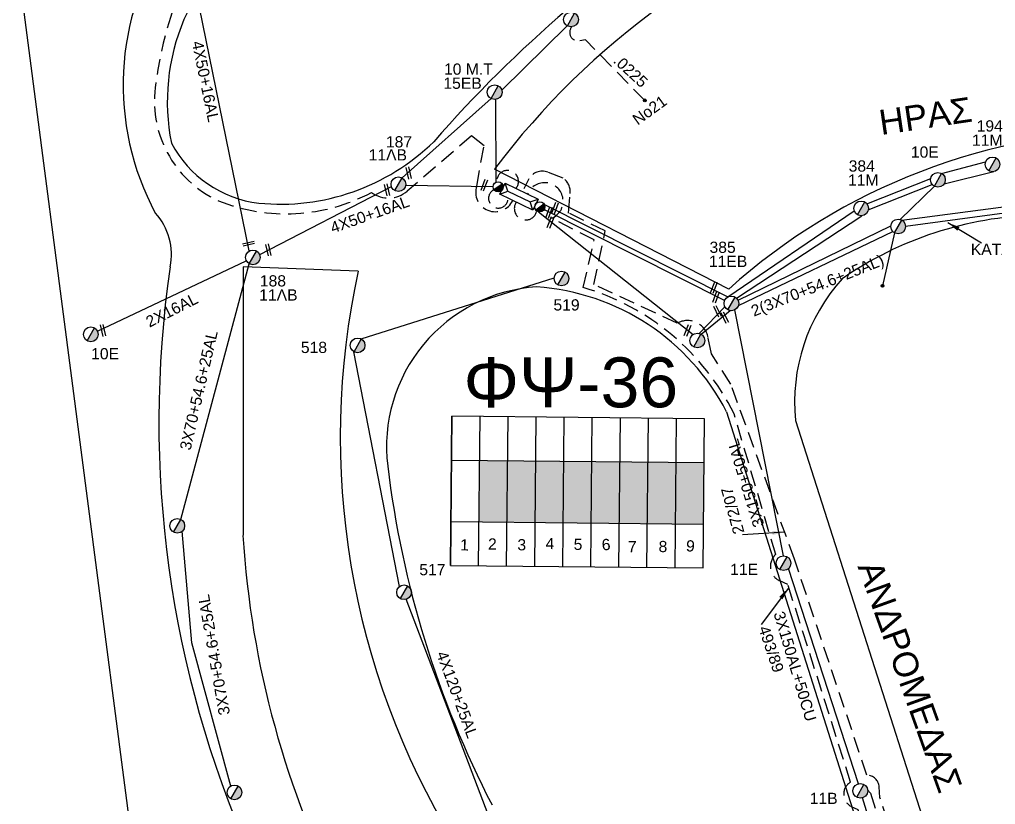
# Model space of a CAD drawing. Header units: millimetres. Extents: x 875 to 3140, y 727 to 1775.
# Drawn here: x 1412.2 to 1568.6, y 1297.2 to 1422.9 of the extents above; entities that cross this region are included whole.
import ezdxf
from ezdxf.enums import TextEntityAlignment as Align

# ---------------------------------------------------------------- set-up
doc = ezdxf.new("R2010")
doc.units = ezdxf.units.MM
doc.linetypes.add('DASHED', pattern=[19.05, 12.7, -6.35])
for name, color, linetype in [('Ασφαλειοκιβώτια Χ.Τ 9 αναχωρήσεων', 7, 'Continuous'), ('Γυμνά εναέρια ΧΤ (1Φ)   2x16AL', 7, 'Continuous'), ('Γυμνά εναέρια ΧΤ (3Φ)   4x16CU', 7, 'Continuous'), ('Γυμνά εναέρια ΧΤ και ΦΟΠ (3Φ)   4x50+16AL', 7, 'Continuous'), ('Επιγραφές - Σχήματα', 7, 'Continuous'), ('Καλώδια ΧΤ   3x150+50AL', 7, 'DASHED'), ('Καλώδια ΧΤ   3x150AL+50CU', 7, 'DASHED'), ('Καλώδια ΧΤ   4x50+13', 7, 'Continuous'), ('Μηχανική τομή', 7, 'Continuous'), ('Στύλος ΦΜ', 7, 'Continuous'), ('Στύλος ΦΜ @ 1', 7, 'Continuous'), ('Συνδέσεις', 7, 'Continuous'), ('Συνεστραμμένα ΧΤ   3x70+54.6+25AL', 7, 'SYN_LINE'), ('Συνεστραμμένα ΧΤ   4x120+25AL', 7, 'SYN_LINE'), ('Υποσταθμός εναέριος 2 στύλων', 7, 'Continuous'), ('Υποσταθμός πόλεως', 7, 'Continuous'), ('Υπόβαθρο ΔΕΗ', 7, 'Continuous'), ('Υπόγεια καλώδια Παροχών ΧΤ   .0225', 7, 'DASHED')]:
    doc.layers.add(name, color=color, linetype=linetype)
doc.styles.add('ar', font='arial.ttf')
doc.styles.get("Standard").update_dxf_attribs({"font": 'arial.ttf'})
doc.linetypes.add('SYN_LINE', pattern='A,0.5,-0.0001,["/\\/\\/\\/",Standard,S=0.1,R=0,X=0,Y=-0.05],-0.25', length=0.7501)
doc.dimstyles.new('ISO-25', dxfattribs={"dimtxt": 2.5, "dimasz": 2.5, "dimexe": 1.25, "dimexo": 0.625, "dimtad": 1, "dimtxsty": 'Standard', "dimcen": 2.5, "dimadec": 0, "dimazin": 0, "dimtfac": 1, "dimtmove": 0, "dimatfit": 3, "dimfxl": 1, "dimarcsym": 0})

# ---------------------------------------------------------------- blocks, each defined once
blk = doc.blocks.new('ΥΠΑΡΧΩΝ ΤΣΙΜΕΝΤΕΝΙΟΣ ΣΤΥΛΟΣ')
at = {"layer": 'Στύλος ΦΜ'}
blk.add_hatch(color=256, dxfattribs=at).paths.add_polyline_path([(-1.29, -2.28, 0.574793), (2.62, 0, 0.268822), (1.3, 2.27)])
blk.add_line((-1.29, -2.28), (1.3, 2.27), dxfattribs=at)
blk.add_circle((0, 0), 2.62, dxfattribs=at)
at = {"layer": 'Στύλος ΦΜ', "flags": 4}
for tag, p in [('ΑΡΙΘΜΟΣ', (-4.68, 8.05)), ('ΤΥΠΟΣ', (-4.91, 3.03))]:
    blk.add_attdef(tag, p, '', height=4, dxfattribs=at)
blk = doc.blocks.new('ΥΠΟΣΤΑΘΜΟΣ ΕΝΑΕΡΙΟΣ ΕΠΙ 2 ΣΤΥΛΩΝ')
at = {"layer": 'Υποσταθμός εναέριος 2 στύλων', "linetype": 'Continuous'}
for points in [[(-11.97, -2.11, 0.574793), (-8.45, -0.07, 0.268822), (-9.64, 1.98)], [(9.68, -2.15, 0.574793), (13.19, -0.1, 0.268822), (12.01, 1.95)]]:
    blk.add_hatch(color=256, dxfattribs=at).paths.add_polyline_path(points)
for p, q in [((-11.97, -2.11), (-9.64, 1.98)), ((9.68, -2.15), (12.01, 1.95))]:
    blk.add_line(p, q, dxfattribs=at)
for centre in [(-10.81, -0.07), (10.84, -0.1)]:
    blk.add_circle(centre, 2.36, dxfattribs=at)
at = {"layer": 'Υποσταθμός πόλεως', "linetype": 'Continuous', "ltscale": 40}
blk.add_lwpolyline([(-8.57, 2.82), (8.57, 2.82), (8.57, -2.82), (-8.57, -2.82)], close=True, dxfattribs=at)
for points in [[(-5.75, 0), (-8.57, 2.82)], [(-8.57, -2.82), (-5.75, 0)], [(-5.75, 0), (5.75, 0)], [(5.75, 0), (8.57, 2.82)], [(8.57, -2.82), (5.75, 0)]]:
    blk.add_lwpolyline(points, dxfattribs=at)
at = {"layer": 'Υποσταθμός εναέριος 2 στύλων', "ltscale": 40, "flags": 1}
for tag, p in [('ΜΕΤΑΣΧΗΜΑΤΙΣΜΟΣ', (14.09, 2.51)), ('ΙΣΧΥΣ', (14.07, -0.28)), ('ΑΡΙΘΜΟΣ', (14.19, -3))]:
    blk.add_attdef(tag, p, '', height=1.8, dxfattribs=at)
blk = doc.blocks.new('ΑΣΦΑΛΕΙΟΚΙΒΩΤΙΟ ΥΠΟΣΤΑΘΜΟΥ 9 ΑΝΑΧΩΡΗΣΕΩΝ')
at = {"layer": 'Ασφαλειοκιβώτια Χ.Τ 9 αναχωρήσεων', "ltscale": 40}
for p, q in [((-23.8, 40.36), (24.02, 40.36)), ((-9.72, 40.36), (-9.72, -40.64)), ((9.94, 40.36), (9.94, -40.64)), ((-23.8, 31.36), (24.02, 31.36)), ((-23.8, 22.36), (24.02, 22.36)), ((-23.8, 13.36), (24.02, 13.36)), ((-23.8, 4.36), (24.02, 4.36)), ((-23.8, -4.64), (24.02, -4.64)), ((-23.8, -13.64), (24.02, -13.64)), ((-23.8, -22.64), (24.02, -22.64)), ((-23.8, -31.64), (24.02, -31.64))]:
    blk.add_line(p, q, dxfattribs=at)
at = {"layer": 'Ασφαλειοκιβώτια Χ.Τ 9 αναχωρήσεων'}
blk.add_lwpolyline([(-23.8, -40.64), (24.02, -40.64), (24.02, 40.36), (-23.8, 40.36)], close=True, dxfattribs=at)
for s, rotation, p in [('1', 270, (-18.96, 37.31)), ('2', 270, (-18.6, 28.38)), ('3', 270, (-18.74, 18.97)), ('4', 270, (-18.26, 9.95)), ('5', 270, (-18.42, 0.93)), ('6', 274.9707, (-18.52, -8.21)), ('7', 270, (-19, -16.47)), ('8', 270, (-18.86, -26.29)), ('9', 266.863, (-18.5, -35))]:
    blk.add_text(s, height=3.6, rotation=rotation, dxfattribs=at).set_placement(p)
at = {"layer": 'Ασφαλειοκιβώτια Χ.Τ 9 αναχωρήσεων', "ltscale": 40}
for tag, height, p in [('ΟΝΟΜΑ', 5, (-0.16, 44.31)), ('ΚΕΙΜΕΝΟ 1', 2, (17.06, 35.59)), ('ΚΕΙΜΕΝΟ 2', 2, (17.06, 26.88)), ('ΚΕΙΜΕΝΟ 3', 2, (17.06, 17.69)), ('ΚΕΙΜΕΝΟ 4', 2, (17.06, 8.71)), ('ΚΕΙΜΕΝΟ 5', 2, (17.06, -0.13)), ('ΚΕΙΜΕΝΟ 6', 2, (17.06, -9.05)), ('ΚΕΙΜΕΝΟ 7', 2, (17.06, -18.13)), ('ΚΕΙΜΕΝΟ 8', 2, (17.06, -26.85)), ('ΚΕΙΜΕΝΟ 9', 2, (17.06, -35.99)), ('ΣΧ', 2, (-0.1, -42.64))]:
    blk.add_attdef(tag, text='', height=height, dxfattribs=at).set_placement(p, align=Align.MIDDLE_CENTER)
blk = doc.blocks.new('_ΣΥΝΔΕΣΗ')
at = {"layer": 'Συνδέσεις', "linetype": 'SYN_LINE', "ltscale": 40}
blk.add_hatch(color=256, dxfattribs=at).paths.add_polyline_path([(0.5, -0.01, 1), (-0.5, -0.01, 1)])
at = {"layer": 'Συνδέσεις'}
blk.add_circle((0, -0.01), 0.5, dxfattribs=at)
blk = doc.blocks.new('ΜΗΧΑΝΙΚΗ ΤΟΜΗ')
at = {"layer": 'Μηχανική τομή', "ltscale": 40}
for p, q in [((-1.89, 0.78), (1.89, 0.78)), ((1.89, 0), (-1.89, 0))]:
    blk.add_line(p, q, dxfattribs=at)

msp = doc.modelspace()

# ---------------------------------------------------------------- hatches: boundary and pattern name
at = {"layer": 'Ασφαλειοκιβώτια Χ.Τ 9 αναχωρήσεων', "ltscale": 20}
for color, points in [(27, [(1485.96, 1352.31), (1485.87, 1342.48), (1490.37, 1342.44), (1490.46, 1352.27)]), (6, [(1490.46, 1352.27), (1490.37, 1342.44), (1494.87, 1342.39), (1494.96, 1352.22)]), (30, [(1494.96, 1352.22), (1494.87, 1342.39), (1499.37, 1342.35), (1499.46, 1352.18)]), (62, [(1499.46, 1352.18), (1499.37, 1342.35), (1503.87, 1342.3), (1503.96, 1352.13)]), (151, [(1503.96, 1352.13), (1503.87, 1342.3), (1508.36, 1342.26), (1508.46, 1352.09)]), (2, [(1508.46, 1352.09), (1508.36, 1342.26), (1512.86, 1342.21), (1512.96, 1352.04)]), (173, [(1512.96, 1352.04), (1512.86, 1342.21), (1517.36, 1342.17), (1517.46, 1352)]), (1, [(1517.46, 1352), (1517.36, 1342.17), (1521.86, 1342.12), (1521.96, 1351.95)])]:
    msp.add_hatch(color=color, dxfattribs=at).paths.add_polyline_path(points)

# ---------------------------------------------------------------- linework, layer by layer
at = {"layer": 'Γυμνά εναέρια ΧΤ (1Φ)   2x16AL', "color": 6}
msp.add_lwpolyline([(1424.73, 1373.02), (1448.58, 1384.3)], dxfattribs=at)
at = {"layer": 'Γυμνά εναέρια ΧΤ (3Φ)   4x16CU', "color": 30, "linetype": 'DASHED', "ltscale": 0.2}
msp.add_lwpolyline([(1548.16, 1299.54), (1548.64, 1299.02), (1561.19, 1258.2), (1580.46, 1263.35)], dxfattribs=at)
at = {"layer": 'Γυμνά εναέρια ΧΤ και ΦΟΠ (3Φ)   4x50+16AL', "color": 6}
for points in [[(1449.07, 1385.87), (1436.35, 1448.22)], [(1450.73, 1385.28), (1471.84, 1396.18)], [(1474.12, 1396.4), (1488.13, 1396.18)]]:
    msp.add_lwpolyline(points, dxfattribs=at)
at = {"layer": 'Γυμνά εναέρια ΧΤ και ΦΟΠ (3Φ)   4x50+16AL', "color": 30}
for points in [[(1534.67, 1337.04), (1526.87, 1376.43)], [(1546.7, 1300.53), (1535.48, 1334.99)], [(1560.57, 1255.08), (1547.35, 1298.27)]]:
    msp.add_lwpolyline(points, dxfattribs=at)
at = {"layer": 'Επιγραφές - Σχήματα', "color": 27, "linetype": 'DASHED', "ltscale": 0.2}
msp.add_arc((1490.46, 1397.02), 1.75, 319.4077, 183.0456, dxfattribs=at)
at = {"layer": 'Επιγραφές - Σχήματα', "color": 6, "linetype": 'DASHED', "ltscale": 0.2}
msp.add_arc((1488.97, 1394.29), 1.56, 116.3761, 1.8743, dxfattribs=at)
at = {"layer": 'Επιγραφές - Σχήματα', "color": 2, "linetype": 'DASHED', "ltscale": 0.2}
msp.add_arc((1493.36, 1392.65), 1.82, 145.0916, 348.1362, dxfattribs=at)
at = {"layer": 'Καλώδια ΧΤ   3x150+50AL', "color": 173, "ltscale": 0.2}
for points in [[(1444.13, 1393.92, -0.339243), (1434.09, 1412.79, -0.143507), (1447.75, 1443.81, -0.074015), (1463, 1461.06, -0.058716), (1482.21, 1477.44), (1489.72, 1468.36)], [(1491.29, 1393.97), (1491.29, 1393.97, -0.947587), (1485.51, 1396.27), (1486.68, 1402.73), (1484.7, 1404.29), (1474.39, 1395.47, -0.347077), (1468.65, 1395.24)], [(1468.65, 1395.24, -0.221886), (1444.13, 1393.92, -0.14847)]]:
    msp.add_lwpolyline(points, format="xyb", dxfattribs=at)
at = {"layer": 'Καλώδια ΧΤ   3x150+50AL', "color": 1, "ltscale": 0.2}
msp.add_lwpolyline([(1563.17, 1258.22), (1550.13, 1298.3), (1550.01, 1300.02, 0.384685), (1548.03, 1301.91), (1536.44, 1336.48), (1526.22, 1364.55), (1523.14, 1369.4), (1522.6, 1372.03, 0.503758), (1517.65, 1374.3), (1504.26, 1380.49), (1506.12, 1389.07), (1500.24, 1391.93), (1500.5, 1395.05, 0.260652), (1499.38, 1397.54), (1496.89, 1398.48, 0.361832), (1493.84, 1397.42), (1493.07, 1395.83)], format="xyb", dxfattribs=at)
at = {"layer": 'Καλώδια ΧΤ   3x150AL+50CU', "color": 62, "ltscale": 0.2}
msp.add_lwpolyline([(1502.57, 1380.01), (1504.33, 1387.64), (1497.54, 1391.11)], dxfattribs=at)
msp.add_lwpolyline([(1539.68, 1255.05), (1548.72, 1253.31), (1554.75, 1253.35, 0.451581), (1558.32, 1257.45), (1546.62, 1296.34), (1545.58, 1296.84, -0.602832), (1545.44, 1300.79), (1535.37, 1332.44), (1534.09, 1333.02, -0.539601), (1533.43, 1337.25), (1526.75, 1359.78, 0.209498), (1502.57, 1380.01)], format="xyb", dxfattribs=at)
msp.add_arc((1496.4, 1393.85), 2.96, 292.6177, 157.5733, dxfattribs=at)
at = {"layer": 'Καλώδια ΧΤ   4x50+13', "color": 27}
for points in [[(1489.52, 1411.64), (1500.03, 1421.92)], [(1473.54, 1397.58), (1487.81, 1410.29)], [(1488.5, 1410.14), (1488.57, 1396.87)]]:
    msp.add_lwpolyline(points, dxfattribs=at)
at = {"layer": 'Συνεστραμμένα ΧΤ   3x70+54.6+25AL', "color": 30, "ltscale": 8}
msp.add_lwpolyline([(1560.02, 1398.28), (1567.06, 1400.14)], dxfattribs=at)
at = {"layer": 'Συνεστραμμένα ΧΤ   3x70+54.6+25AL', "color": 151, "ltscale": 10}
for points in [[(1560.42, 1396.62), (1568.36, 1398.58)], [(1548.27, 1392.45), (1558.52, 1396.51)]]:
    msp.add_lwpolyline(points, dxfattribs=at)
at = {"layer": 'Συνεστραμμένα ΧΤ   3x70+54.6+25AL', "color": 30, "ltscale": 10}
for points in [[(1548.02, 1393.44), (1558.27, 1397.47)], [(1558.85, 1396.23), (1553.4, 1390.91)], [(1552.46, 1388.77), (1550.54, 1380.29)]]:
    msp.add_lwpolyline(points, dxfattribs=at)
at = {"layer": 'Συνεστραμμένα ΧΤ   3x70+54.6+25AL', "color": 2, "ltscale": 20}
for points in [[(1553.63, 1390.81), (1580.06, 1394.25)], [(1495.43, 1392.14), (1520.2, 1372.49)], [(1527.41, 1377.96), (1551.87, 1389.91)]]:
    msp.add_lwpolyline(points, dxfattribs=at)
at = {"layer": 'Συνεστραμμένα ΧΤ   3x70+54.6+25AL', "color": 30, "ltscale": 15}
for points in [[(1496.29, 1393.39), (1525.78, 1378.52)], [(1525.78, 1378.52), (1546.01, 1392.3)]]:
    msp.add_lwpolyline(points, dxfattribs=at)
at = {"layer": 'Συνεστραμμένα ΧΤ   3x70+54.6+25AL', "color": 151, "ltscale": 15}
for points in [[(1496.32, 1392.52), (1525.25, 1377.94)], [(1527.16, 1378.31), (1547.24, 1391.52)]]:
    msp.add_lwpolyline(points, dxfattribs=at)
at = {"layer": 'Συνεστραμμένα ΧΤ   3x70+54.6+25AL', "color": 5, "ltscale": 15}
for points in [[(1554.22, 1389.83), (1579.25, 1393.2)], [(1527.45, 1377.12), (1552.19, 1388.98)]]:
    msp.add_lwpolyline(points, dxfattribs=at)
at = {"layer": 'Συνεστραμμένα ΧΤ   3x70+54.6+25AL', "color": 6, "ltscale": 20}
for points in [[(1438.1, 1342.86), (1449.06, 1383.81)], [(1446.12, 1300.16), (1439.86, 1323.12), (1438.31, 1340.97)]]:
    msp.add_lwpolyline(points, dxfattribs=at)
at = {"layer": 'Συνεστραμμένα ΧΤ   3x70+54.6+25AL', "color": 2, "ltscale": 5}
for points in [[(1525.3, 1376.91), (1521.17, 1372.66)], [(1521.46, 1372.54), (1526.13, 1376.32)]]:
    msp.add_lwpolyline(points, dxfattribs=at)
at = {"layer": 'Συνεστραμμένα ΧΤ   4x120+25AL', "color": 62, "ltscale": 20}
for points in [[(1467.01, 1371.77), (1497.92, 1381.55)], [(1473.13, 1332.11), (1465.84, 1369.72)], [(1487.75, 1294.48), (1474.19, 1330.07)]]:
    msp.add_lwpolyline(points, dxfattribs=at)
at = {"layer": 'Υπόβαθρο ΔΕΗ'}
for points in [[(1434.57, 1439.72), (1412.24, 1429.5), (1431.59, 1281.01)], [(1525.9, 1379.77), (1488.35, 1398.96)], [(1466.53, 1382.63), (1448.06, 1383.31), (1448.06, 1340.32)], [(1525.56, 1360.09), (1558.14, 1257.48)], [(1536.59, 1358.7), (1569.12, 1257.04)]]:
    msp.add_lwpolyline(points, dxfattribs=at)
for centre, radius, start, end in [((1556.71, 1369.01), 129.84, 133.8532, 155.4569), ((1588.18, 1323.74), 125, 74.6785, 143.0032), ((1631.23, 1270.56), 202.29, 121.9529, 138.9693), ((1472.28, 1412.46), 43.43, 146.1099, 208.2047), ((1469.57, 1409.79), 33.65, 156.9891, 191.3916), ((1592.42, 1305.56), 99.66, 90.2373, 131.8699), ((1452.83, 1411.78), 18.4, 208.0103, 263.0001), ((1454.01, 1428.65), 35.29, 264.4308, 314.2301), ((1426.82, 1385.31), 9.78, 348.2418, 42.6326), ((1576.86, 1333.95), 57.68, 91.6134, 124.656), ((1605.95, 1358.49), 171.37, 171.6675, 235.772), ((1587.95, 1356.03), 124.3, 167.646, 211.3368), ((1565.87, 1361.64), 29.42, 137.8283, 185.7337), ((1496.73, 1354.49), 25.67, 93.6154, 186.8978), ((1492.56, 1343.06), 37.14, 27.2988, 86.0492), ((1630.07, 1370.62), 159.98, 186.8978, 207.3482), ((1597.46, 1349.42), 149.68, 183.488, 230.8022)]:
    msp.add_arc(centre, radius, start, end, dxfattribs=at)
at = {"layer": 'Υπόγεια καλώδια Παροχών ΧΤ   .0225', "color": 27, "ltscale": 0.2}
msp.add_lwpolyline([(1512.44, 1409.99), (1502.95, 1419.67), (1502.04, 1419.51, -0.701239), (1500.74, 1421.77, -1.396078)], format="xyb", dxfattribs=at)

# ---------------------------------------------------------------- block references
at = {"layer": 'Ασφαλειοκιβώτια Χ.Τ 9 αναχωρήσεων', "xscale": 0.4999999999999932, "yscale": 0.4999999999999932, "zscale": 0.4999999999999932, "rotation": 89.42802770106756}
msp.add_blockref('ΑΣΦΑΛΕΙΟΚΙΒΩΤΙΟ ΥΠΟΣΤΑΘΜΟΥ 9 ΑΝΑΧΩΡΗΣΕΩΝ', (1501.6, 1347.19), dxfattribs=at)
at = {"layer": 'Μηχανική τομή'}
for p, xscale, yscale, zscale, rotation in [((1474.41, 1398.31), 0.4999999999998018, 0.4999999999998018, 0.4999999999998018, 282.9123792656969), ((1486.54, 1396.47), 0.4999999999997118, 0.4999999999997118, 0.4999999999997118, 249.2260081736718), ((1470.96, 1395.6), 0.4999999999998018, 0.4999999999998018, 0.4999999999998018, 282.9123792656969), ((1497.88, 1392.79), 0.4999999999997118, 0.4999999999997118, 0.4999999999997118, 249.2260081736718), ((1496.92, 1392.08), 0.4999999999997118, 0.4999999999997118, 0.4999999999997118, 249.2260081736718), ((1497.16, 1390.5), 0.4999999999997118, 0.4999999999997118, 0.4999999999997118, 249.2260081736718), ((1449, 1386.84), 0.5000000000000234, 0.5000000000000234, 0.5000000000000234, 12.91237926569104), ((1451.91, 1386), 0.4999999999998018, 0.4999999999998018, 0.4999999999998018, 282.9123792656969), ((1523.33, 1380.06), 0.4999999999997119, 0.4999999999997119, 0.4999999999997119, 249.2260081736718), ((1523.68, 1378.54), 0.4999999999997118, 0.4999999999997118, 0.4999999999997118, 249.2260081736718), ((1523.91, 1376.1), 0.4999999999996956, 0.4999999999996956, 0.4999999999996956, 296.423927288637), ((1525.09, 1375.11), 0.4999999999996956, 0.4999999999996956, 0.4999999999996956, 296.423927288637), ((1425.43, 1373.1), 0.4999999999998018, 0.4999999999998018, 0.4999999999998018, 282.9123792656969), ((1519.11, 1373.2), 0.4999999999997118, 0.4999999999997118, 0.4999999999997118, 249.2260081736718)]:
    msp.add_blockref('ΜΗΧΑΝΙΚΗ ΤΟΜΗ', p, dxfattribs=dict(at, xscale=xscale, yscale=yscale, zscale=zscale, rotation=rotation))
at = {"layer": 'Στύλος ΦΜ @ 1', "ltscale": 40}
ref = msp.add_blockref('ΥΠΑΡΧΩΝ ΤΣΙΜΕΝΤΕΝΙΟΣ ΣΤΥΛΟΣ', (1500.62, 1422.94), dxfattribs=dict(at, xscale=0.4499999999998181, yscale=0.4499999999998181, zscale=0.4499999999998181))
ref.add_attrib('ΤΥΠΟΣ', '158', (1494.03, 1424.22), dxfattribs={"layer": 'Στύλος ΦΜ', "height": 1.8, "flags": 4})
ref.add_attrib('ΑΡΙΘΜΟΣ', '9 M.T', (1494.14, 1426.48), dxfattribs={"layer": 'Στύλος ΦΜ', "height": 1.8, "flags": 4})
ref = msp.add_blockref('ΥΠΑΡΧΩΝ ΤΣΙΜΕΝΤΕΝΙΟΣ ΣΤΥΛΟΣ', (1488.39, 1411.31), dxfattribs=dict(at, xscale=0.4499999999998181, yscale=0.4499999999998181, zscale=0.4499999999998181))
ref.add_attrib('ΤΥΠΟΣ', '15EB', (1480.17, 1411.84), dxfattribs={"layer": 'Στύλος ΦΜ', "height": 1.8, "flags": 4})
ref.add_attrib('ΑΡΙΘΜΟΣ', '10 M.T', (1480.27, 1414.1), dxfattribs={"layer": 'Στύλος ΦΜ', "height": 1.8, "flags": 4})
ref = msp.add_blockref('ΥΠΑΡΧΩΝ ΤΣΙΜΕΝΤΕΝΙΟΣ ΣΤΥΛΟΣ', (1568.17, 1399.74), dxfattribs=dict(at, xscale=0.4499999999998181, yscale=0.4499999999998181, zscale=0.4499999999998181))
ref.add_attrib('ΤΥΠΟΣ', '11M', (1564.88, 1402.72), dxfattribs={"layer": 'Στύλος ΦΜ', "height": 1.8, "flags": 4})
ref.add_attrib('ΑΡΙΘΜΟΣ', '194', (1565.63, 1405), dxfattribs={"layer": 'Στύλος ΦΜ', "height": 1.8, "flags": 4})
ref = msp.add_blockref('ΥΠΑΡΧΩΝ ΤΣΙΜΕΝΤΕΝΙΟΣ ΣΤΥΛΟΣ', (1472.96, 1396.56), dxfattribs=dict(at, xscale=0.4499999999998181, yscale=0.4499999999998181, zscale=0.4499999999998181))
ref.add_attrib('ΤΥΠΟΣ', '11ΛB', (1468.19, 1400.36), dxfattribs={"layer": 'Στύλος ΦΜ', "height": 1.8, "flags": 4})
ref.add_attrib('ΑΡΙΘΜΟΣ', '187', (1470.96, 1402.45), dxfattribs={"layer": 'Στύλος ΦΜ', "height": 1.8, "flags": 4})
ref = msp.add_blockref('ΥΠΑΡΧΩΝ ΤΣΙΜΕΝΤΕΝΙΟΣ ΣΤΥΛΟΣ', (1559.43, 1397.26), dxfattribs=dict(at, xscale=0.4499999999998181, yscale=0.4499999999998181, zscale=0.4499999999998181))
ref.add_attrib('ΤΥΠΟΣ', '10E', (1555.09, 1400.81), dxfattribs={"layer": 'Στύλος ΦΜ', "height": 1.8, "flags": 4})
ref = msp.add_blockref('ΥΠΑΡΧΩΝ ΤΣΙΜΕΝΤΕΝΙΟΣ ΣΤΥΛΟΣ', (1547.12, 1392.69), dxfattribs=dict(at, xscale=0.4499999999998181, yscale=0.4499999999998181, zscale=0.4499999999998181))
ref.add_attrib('ΤΥΠΟΣ', '11M', (1545.01, 1396.32), dxfattribs={"layer": 'Στύλος ΦΜ', "height": 1.8, "flags": 4})
ref.add_attrib('ΑΡΙΘΜΟΣ', '384', (1545.12, 1398.58), dxfattribs={"layer": 'Στύλος ΦΜ', "height": 1.8, "flags": 4})
at = {"layer": 'Στύλος ΦΜ @ 1', "ltscale": 40, "xscale": 0.4499999999998181, "yscale": 0.4499999999998181, "zscale": 0.4499999999998181}
for p in [(1553.05, 1389.79), (1520.87, 1371.52), (1437.52, 1341.84), (1446.69, 1299.13)]:
    msp.add_blockref('ΥΠΑΡΧΩΝ ΤΣΙΜΕΝΤΕΝΙΟΣ ΣΤΥΛΟΣ', p, dxfattribs=at)
at = {"layer": 'Στύλος ΦΜ @ 1', "ltscale": 40}
ref = msp.add_blockref('ΥΠΑΡΧΩΝ ΤΣΙΜΕΝΤΕΝΙΟΣ ΣΤΥΛΟΣ', (1526.33, 1377.47), dxfattribs=dict(at, xscale=0.4499999999998181, yscale=0.4499999999998181, zscale=0.4499999999998181))
ref.add_attrib('ΤΥΠΟΣ', '11EB', (1522.72, 1383.3), dxfattribs={"layer": 'Στύλος ΦΜ', "height": 1.8, "flags": 4})
ref.add_attrib('ΑΡΙΘΜΟΣ', '385', (1522.82, 1385.56), dxfattribs={"layer": 'Στύλος ΦΜ', "height": 1.8, "flags": 4})
ref = msp.add_blockref('ΥΠΑΡΧΩΝ ΤΣΙΜΕΝΤΕΝΙΟΣ ΣΤΥΛΟΣ', (1449.64, 1384.83), dxfattribs=dict(at, xscale=0.4499999999998181, yscale=0.4499999999998181, zscale=0.4499999999998181))
ref.add_attrib('ΤΥΠΟΣ', '11ΛB', (1450.65, 1377.92), dxfattribs={"layer": 'Στύλος ΦΜ', "height": 1.8, "flags": 4})
ref.add_attrib('ΑΡΙΘΜΟΣ', '188', (1450.76, 1380.18), dxfattribs={"layer": 'Στύλος ΦΜ', "height": 1.8, "flags": 4})
ref = msp.add_blockref('ΥΠΑΡΧΩΝ ΤΣΙΜΕΝΤΕΝΙΟΣ ΣΤΥΛΟΣ', (1499.1, 1381.46), dxfattribs=dict(at, xscale=0.4499999999998181, yscale=0.4499999999998181, zscale=0.4499999999998181))
ref.add_attrib('ΤΥΠΟΣ', '519', (1497.81, 1376.33), dxfattribs={"layer": 'Στύλος ΦΜ', "height": 1.8, "flags": 4})
ref = msp.add_blockref('ΥΠΑΡΧΩΝ ΤΣΙΜΕΝΤΕΝΙΟΣ ΣΤΥΛΟΣ', (1423.67, 1372.51), dxfattribs=dict(at, xscale=0.4499999999998181, yscale=0.4499999999998181, zscale=0.4499999999998181))
ref.add_attrib('ΤΥΠΟΣ', '10E', (1423.72, 1368.51), dxfattribs={"layer": 'Στύλος ΦΜ', "height": 1.8, "flags": 4})
ref = msp.add_blockref('ΥΠΑΡΧΩΝ ΤΣΙΜΕΝΤΕΝΙΟΣ ΣΤΥΛΟΣ', (1466.43, 1370.74), dxfattribs=dict(at, xscale=0.4499999999998181, yscale=0.4499999999998181, zscale=0.4499999999998181))
ref.add_attrib('ΤΥΠΟΣ', '518', (1457.33, 1369.52), dxfattribs={"layer": 'Στύλος ΦΜ', "height": 1.8, "flags": 4})
ref = msp.add_blockref('ΥΠΑΡΧΩΝ ΤΣΙΜΕΝΤΕΝΙΟΣ ΣΤΥΛΟΣ', (1473.87, 1331.2), dxfattribs=dict(at, xscale=0.4499999999998181, yscale=0.4499999999998181, zscale=0.4499999999998181))
ref.add_attrib('ΤΥΠΟΣ', '517', (1476.31, 1333.92), dxfattribs={"layer": 'Στύλος ΦΜ', "height": 1.8, "flags": 4})
ref = msp.add_blockref('ΥΠΑΡΧΩΝ ΤΣΙΜΕΝΤΕΝΙΟΣ ΣΤΥΛΟΣ', (1534.68, 1335.86), dxfattribs=dict(at, xscale=0.4499999999998181, yscale=0.4499999999998181, zscale=0.4499999999998181))
ref.add_attrib('ΤΥΠΟΣ', '11E', (1526.13, 1333.96), dxfattribs={"layer": 'Στύλος ΦΜ', "height": 1.8, "flags": 4})
ref = msp.add_blockref('ΥΠΑΡΧΩΝ ΤΣΙΜΕΝΤΕΝΙΟΣ ΣΤΥΛΟΣ', (1546.99, 1299.39), dxfattribs=dict(at, xscale=0.4499999999998181, yscale=0.4499999999998181, zscale=0.4499999999998181))
ref.add_attrib('ΤΥΠΟΣ', '11B', (1538.88, 1297.28), dxfattribs={"layer": 'Στύλος ΦΜ', "height": 1.8, "flags": 4})
at = {"layer": 'Συνδέσεις', "xscale": 0.4500000000000455, "yscale": 0.4500000000000455, "zscale": 0.4500000000000455}
for p in [(1512.44, 1409.99), (1550.55, 1380.29)]:
    msp.add_blockref('_ΣΥΝΔΕΣΗ', p, dxfattribs=at)
at = {"layer": 'Υποσταθμός εναέριος 2 στύλων', "xscale": 0.3428929013702989, "yscale": 0.3428929013702989, "zscale": 0.3428929013702989, "rotation": 334.3767562928932}
msp.add_blockref('ΥΠΟΣΤΑΘΜΟΣ ΕΝΑΕΡΙΟΣ ΕΠΙ 2 ΣΤΥΛΩΝ', (1492.29, 1394.57), dxfattribs=at)

# ---------------------------------------------------------------- texts
at = {"layer": 'Γυμνά εναέρια ΧΤ (1Φ)   2x16AL', "ltscale": 20}
msp.add_text('2X16AL', height=1.8, rotation=26.8965, dxfattribs=at).set_placement((1436.65, 1376.4), align=Align.MIDDLE)
at = {"layer": 'Γυμνά εναέρια ΧΤ και ΦΟΠ (3Φ)   4x50+16AL', "ltscale": 20}
for rotation, p in [(281.602, (1442.06, 1413.02)), (19.4502, (1468.37, 1391.71))]:
    msp.add_text('4X50+16AL', height=1.8, rotation=rotation, dxfattribs=at).set_placement(p, align=Align.MIDDLE)
at = {"layer": 'Επιγραφές - Σχήματα', "ltscale": 20, "width": 19.3816, "attachment_point": 1, "style": 'ar'}
for s, insert, char_height, rotation in [('Νο21', (1510.26, 1407.39), 1.8, 35.9544), ('ΗΡΑΣ', (1549.73, 1408.39), 4, 8.4266), ('272/07', (1526.7, 1340.32), 1.8, 105.5769), ('ΑΝΔΡΟΜΕΔΑΣ', (1550.28, 1336.69), 4, 289.7383), ('493/89', (1532.34, 1326.03), 1.8, 288.5892)]:
    msp.add_mtext(s, dxfattribs=dict(at, insert=insert, char_height=char_height, rotation=rotation))
at = {"layer": 'Επιγραφές - Σχήματα', "ltscale": 20, "attachment_point": 1, "style": 'ar'}
for s, insert, char_height, width in [('ΚΑΤΑΡΓ.', (1564.69, 1387.04), 1.8, 20.1899), ('ΦΨ-36', (1483.39, 1368.82), 8, 19.3816)]:
    msp.add_mtext(s, dxfattribs=dict(at, insert=insert, char_height=char_height, width=width))
at = {"layer": 'Καλώδια ΧΤ   3x150+50AL', "ltscale": 0.2}
msp.add_text('3X150+50AL', height=1.8, rotation=107.0048, dxfattribs=at).set_placement((1528.63, 1348.67), align=Align.MIDDLE)
at = {"layer": 'Καλώδια ΧΤ   3x150AL+50CU', "ltscale": 0.2}
msp.add_text('3X150AL+50CU', height=1.8, rotation=286.601, dxfattribs=at).set_placement((1536.53, 1319.33), align=Align.MIDDLE)
at = {"layer": 'Συνεστραμμένα ΧΤ   3x70+54.6+25AL', "ltscale": 20}
for s, rotation, p in [('2(3X70+54.6+25AL)', 21.6575, (1540.2, 1380.14)), ('3X70+54.6+25AL', 77.0316, (1440.96, 1363.56)), ('3X70+54.6+25AL', 99.9768, (1443.41, 1321.17))]:
    msp.add_text(s, height=1.8, rotation=rotation, dxfattribs=at).set_placement(p, align=Align.MIDDLE)
at = {"layer": 'Συνεστραμμένα ΧΤ   4x120+25AL', "ltscale": 20}
msp.add_text('4X120+25AL', height=1.8, rotation=290.2019, dxfattribs=at).set_placement((1482.39, 1314.81), align=Align.MIDDLE)
at = {"layer": 'Υπόγεια καλώδια Παροχών ΧΤ   .0225', "ltscale": 0.2}
msp.add_text('.0225', height=1.8, rotation=317.3781, dxfattribs=at).set_placement((1510.19, 1414.69), align=Align.MIDDLE)

# ---------------------------------------------------------------- leaders
at = {"layer": 'Επιγραφές - Σχήματα', "ltscale": 40}
for points in [[(1560.99, 1390.42), (1566.43, 1387.18)], [(1534.9, 1340.83), (1528.11, 1340.42)], [(1535.46, 1331.87), (1531.09, 1326.02)]]:
    msp.add_leader(points, dimstyle='ISO-25', override={"dimasz": 2, "dimtad": 0}, dxfattribs=at)

doc.saveas('drawing.dxf')
